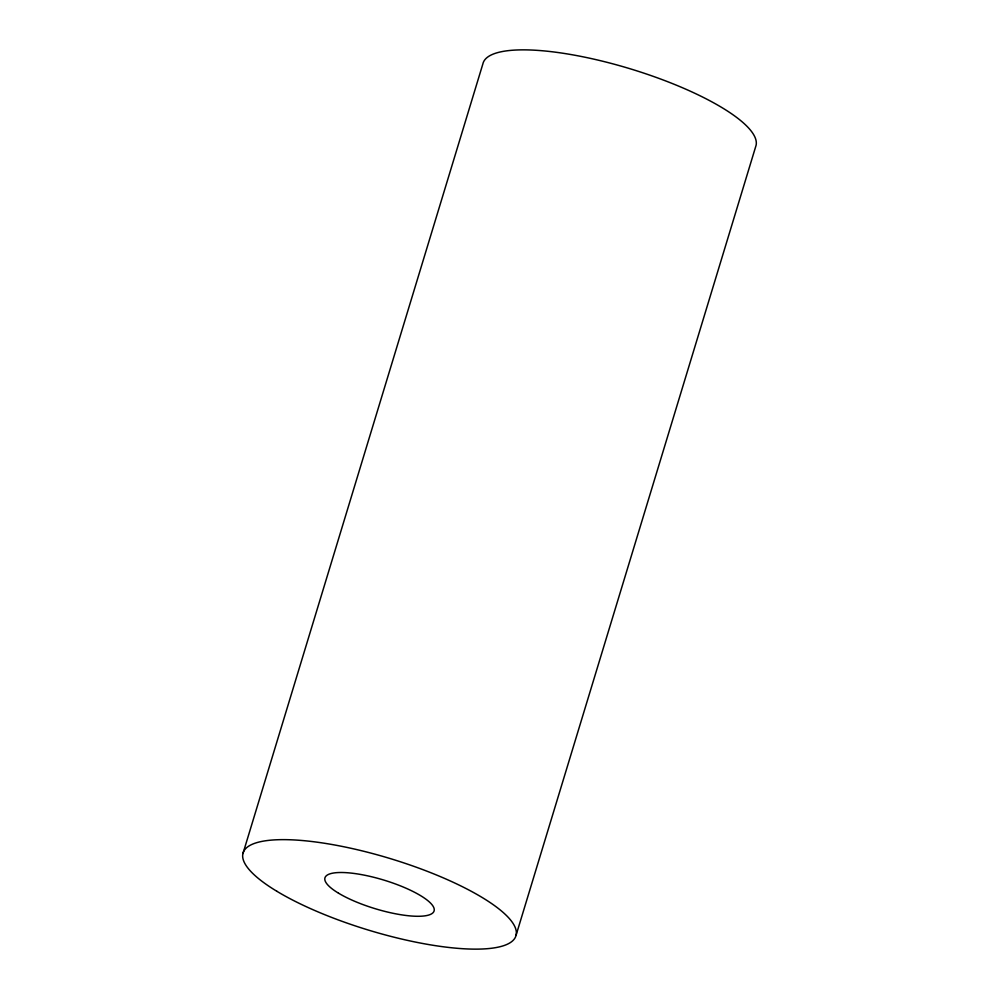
<?xml version="1.0" encoding="UTF-8"?>
<svg xmlns="http://www.w3.org/2000/svg" width="999" height="999" viewBox="0 0 999 999"><rect width="100%" height="100%" fill="white"/><g stroke="black" fill="none" stroke-linecap="round" stroke-linejoin="round"><path stroke-width="1.5" d="M242.944 853.583L482.904 63.799A142.557 37.375 16.9 0 1 627.959 68.119A142.557 37.375 16.9 0 1 756.056 145.417L516.096 935.201M276.948 891.333A142.557 37.375 16.9 0 0 509.24 943.256A142.557 37.375 16.9 0 0 352.372 848.588A142.557 37.375 16.9 0 0 276.948 891.333M338.499 893.168A57.018 14.948 16.9 0 0 431.406 913.935A57.018 14.948 16.9 0 0 368.656 876.073A57.018 14.948 16.9 0 0 338.499 893.168"/></g></svg>
